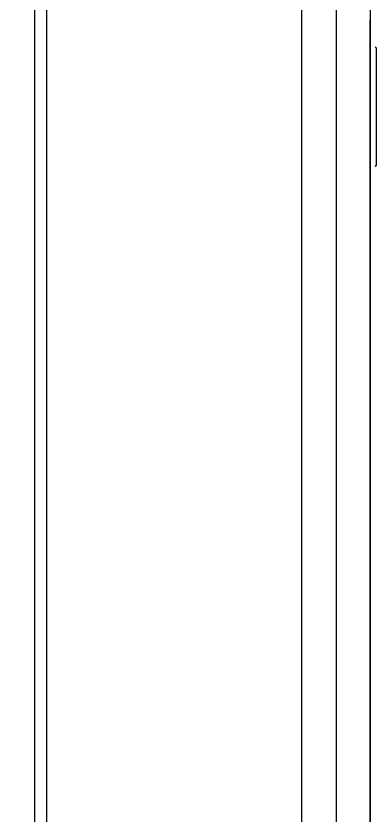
# Model space of a CAD drawing. Extents: x -18489 to 195597, y -1599 to 112111.
# Drawn here: x 14544.05 to 14565.21, y 26354.96 to 26401.93 of the extents above; entities that cross this region are included whole.
import ezdxf

# ---------------------------------------------------------------- set-up
doc = ezdxf.new("R2010")
doc.units = 0
doc.header["$LTSCALE"] = 100
doc.linetypes.add('188K-SM-07-F10-MECH-CR PIPE-Y2257103$0$F14P7-SM-08-FNN-(16)_CHEM_140725$0$HIDDEN', pattern=[9.525, 6.35, -3.175])
for name, color, linetype in [('188K-SM-07-F10-MECH-CR PIPE-Y2257103$0$AP6B-SM-08-FNN-340-A(13)_Ver1$0$18P2-SM-08-FNN-320-A(5)-20190426-JEN$0$18P2-SM-08-FNN-320-A(5)-20190318-JEN$0$SM-08-FNN-300-A(5)-JEN$0$15P6-SM-08-FNN-320-A(10)-UIS-TCM$0$15P6-SM-08-FNN-00-(@10)170308-MIC$0$0-CDS', 140, 'Continuous'), ('188K-SM-07-F10-MECH-CR PIPE-Y2257103$0$AP7P1-SM-08-FNN-120-A(4)-SMP$0$15P6-SM-08-FNN-320-A(10)-UIS-TCM$0$15P6-SM-08-FNN-00-(@10)170308-MIC$0$0-CDS', 140, 'Continuous'), ('188K-SM-07-F10-MECH-CR PIPE-Y2257103$0$SH-LINE-130', 2, 'Continuous')]:
    doc.layers.add(name, color=color, linetype=linetype)

# ---------------------------------------------------------------- blocks, each defined once
blk = doc.blocks.new('188K-SM-07-F10-MECH-CR PIPE-Y2257103$0$CDS-CVD')
at = {"layer": '188K-SM-07-F10-MECH-CR PIPE-Y2257103$0$AP6B-SM-08-FNN-340-A(13)_Ver1$0$18P2-SM-08-FNN-320-A(5)-20190426-JEN$0$18P2-SM-08-FNN-320-A(5)-20190318-JEN$0$SM-08-FNN-300-A(5)-JEN$0$15P6-SM-08-FNN-320-A(10)-UIS-TCM$0$15P6-SM-08-FNN-00-(@10)170308-MIC$0$0-CDS', "ltscale": 0.1}
blk.add_line((14562.86, -72855.477), (14562.86, -73013.977), dxfattribs=at)
blk.add_lwpolyline([(14564.86, -73013.977), (14560.86, -73013.977), (14560.86, -72855.477), (14564.86, -72855.477)], close=True, dxfattribs=at)
at = {"layer": '188K-SM-07-F10-MECH-CR PIPE-Y2257103$0$AP7P1-SM-08-FNN-120-A(4)-SMP$0$15P6-SM-08-FNN-320-A(10)-UIS-TCM$0$15P6-SM-08-FNN-00-(@10)170308-MIC$0$0-CDS', "ltscale": 0.1}
for p, q in [((14564.86, -72984.477), (14564.86, -72933.072)), ((14565.21, -72934.709), (14565.16, -72934.659)), ((14565.21, -72934.709), (14565.21, -72941.609)), ((14565.21, -72941.609), (14565.16, -72941.659)), ((14565.16, -72941.659), (14565.21, -72941.609)), ((14564.86, -72979.054), (14564.86, -72999.547))]:
    blk.add_line(p, q, dxfattribs=at)
at = {"layer": '188K-SM-07-F10-MECH-CR PIPE-Y2257103$0$SH-LINE-130', "linetype": '188K-SM-07-F10-MECH-CR PIPE-Y2257103$0$F14P7-SM-08-FNN-(16)_CHEM_140725$0$HIDDEN'}
blk.add_line((14545.16, -73013.977, 0), (14545.16, -72789.777, 0), dxfattribs=at)
at = {"layer": '188K-SM-07-F10-MECH-CR PIPE-Y2257103$0$SH-LINE-130', "ltscale": 0.1}
blk.add_lwpolyline([(14545.86, -73013.977), (14545.86, -72789.777), (14541.73, -72789.777), (14541.73, -73013.977)], close=True, dxfattribs=at)
blk = doc.blocks.new('188K-SM-07-F10-MECH-CR PIPE-Y2257103')
blk.add_blockref('188K-SM-07-F10-MECH-CR PIPE-Y2257103$0$CDS-CVD', (0, 99334.763))

msp = doc.modelspace()

# ---------------------------------------------------------------- block references
msp.add_blockref('188K-SM-07-F10-MECH-CR PIPE-Y2257103', (0, 0))

doc.saveas('drawing.dxf')
